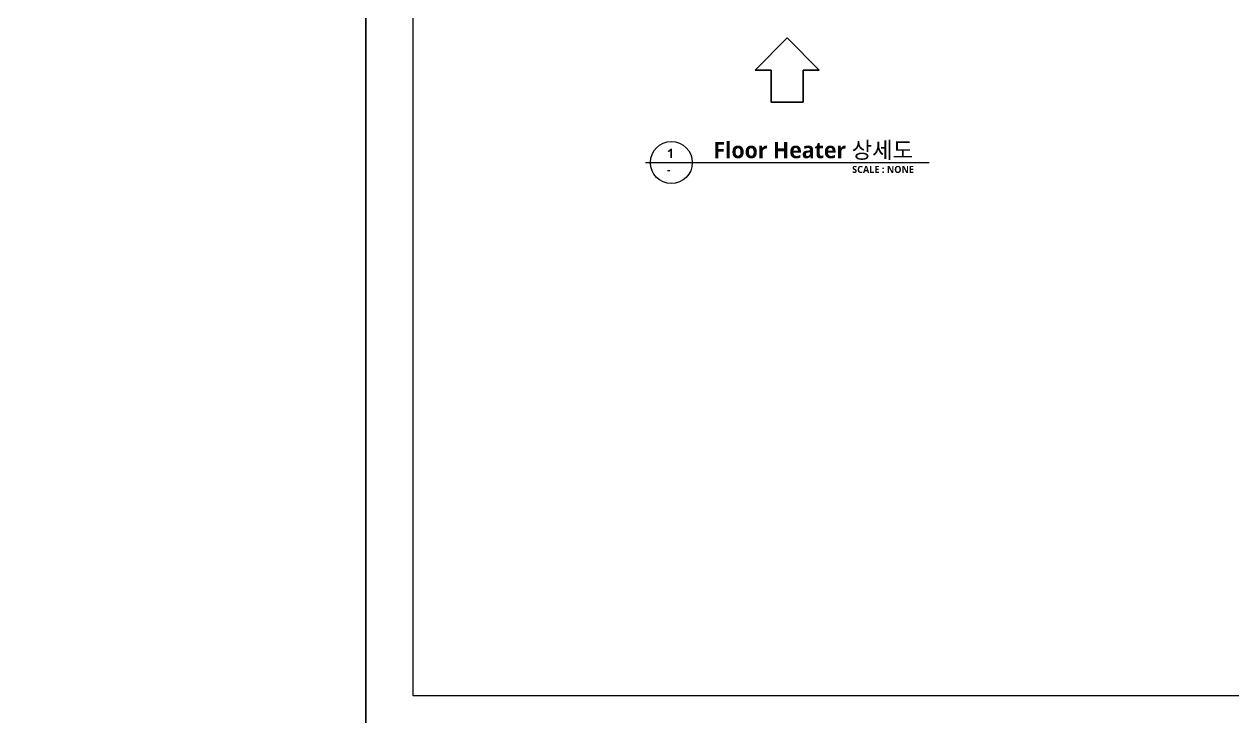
# Model space of a CAD drawing. Header units: millimetres. Extents: x 0 to 33600, y 0 to 8910.
# Drawn here: x 23759 to 28856, y 3081 to 6001 of the extents above; entities that cross this region are included whole.
import ezdxf

# ---------------------------------------------------------------- set-up
doc = ezdxf.new("R2010")
doc.units = ezdxf.units.MM
doc.header["$LTSCALE"] = 20
doc.header["$MEASUREMENT"] = 0
doc.layers.get('Defpoints').update_dxf_attribs({"color": 181, "linetype": 'CONTINUOUS'})
for name, color, linetype in [('TEXT', 7, 'CONTINUOUS'), ('TEXT-1', 7, 'CONTINUOUS'), ('지하2층 평면도 정화조변경안$0$A-ANNO-SYMB', 253, 'CONTINUOUS')]:
    doc.layers.add(name, color=color, linetype=linetype)
doc.styles.add('SH_대대리576', font='')
doc.styles.get('SH_대대리576').set_extended_font_data('NanumGothic', bold=True)

msp = doc.modelspace()

# ---------------------------------------------------------------- linework, layer by layer
at = {"layer": 'Defpoints'}
for points in [[(12600, 8910), (25200, 8910), (25200, 0), (12600, 0)], [(25200, 8910), (33600, 8910), (33600, 2970), (25200, 2970)], [(32500, 3170), (25400, 3170), (25400, 8710), (32500, 8710)]]:
    msp.add_lwpolyline(points, close=True, dxfattribs=at)
at = {"layer": 'TEXT'}
msp.add_line((26379.1, 5417.8), (27574.9, 5417.8), dxfattribs=at)
msp.add_circle((26488.2, 5417.8), 88.5, dxfattribs=at)
at = {"layer": '지하2층 평면도 정화조변경안$0$A-ANNO-SYMB'}
msp.add_lwpolyline([(27044.1, 5807.9), (27044.1, 5672.9), (26909.1, 5672.9), (26909.1, 5807.9), (26841.6, 5807.9), (26976.6, 5942.9), (27111.6, 5807.9)], close=True, dxfattribs=at)
at = {"layer": '지하2층 평면도 정화조변경안$0$A-ANNO-SYMB', "color": 7}
msp.add_lwpolyline([(26909.1, 5807.9), (26909.1, 5672.9), (27044.1, 5672.9), (27044.1, 5807.9), (27111.6, 5807.9), (26976.6, 5942.9), (26841.6, 5807.9)], close=True, dxfattribs=at)

# ---------------------------------------------------------------- texts
at = {"layer": 'TEXT', "style": 'SH_대대리576'}
for s, height, p in [('1', 39.3, (26470.1, 5436.8)), ('SCALE : NONE', 29.5, (27250.7, 5374)), ('-', 33.4, (26469.6, 5371.6))]:
    msp.add_text(s, height=height, dxfattribs=at).set_placement(p)
at = {"layer": 'TEXT-1', "style": 'SH_대대리576'}
msp.add_text('Floor Heater 상세도', height=68.833, dxfattribs=at).set_placement((26665.3, 5436))

doc.saveas('drawing.dxf')
